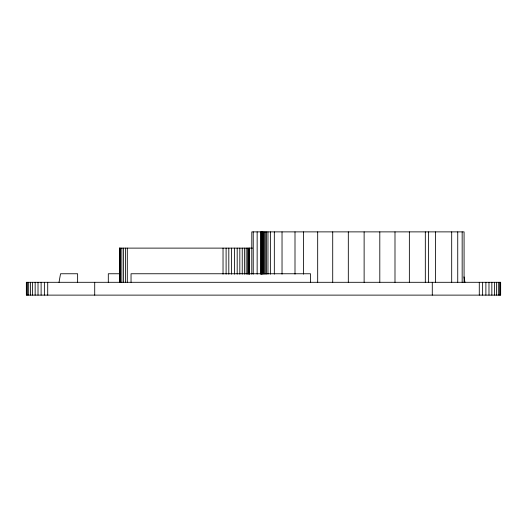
<?xml version="1.0" encoding="UTF-8"?>
<svg xmlns="http://www.w3.org/2000/svg" width="527" height="527" viewBox="0 0 527 527"><rect width="100%" height="100%" fill="white"/><g stroke="black" fill="none" stroke-linecap="round" stroke-linejoin="round"><path stroke-width="0.79" d="M59.024 282.301L60.533 273.757L77.627 273.757L77.627 282.301M252.532 248.118L119.425 248.118L119.425 282.301M120.268 273.757L108.305 273.757L108.305 282.301M463.997 276.866L464.959 282.301M500.386 282.301L500.386 295.12M499.603 282.301L499.603 295.12M498.325 282.301L498.325 295.12M496.572 282.301L496.572 295.12M494.392 282.301L494.392 295.12M491.843 282.301L491.843 295.12M488.984 282.301L488.984 295.12M485.887 282.301L485.887 295.12M482.627 282.301L482.627 295.12M479.287 282.301L479.287 295.12M464.076 282.301L464.076 231.88L251.801 231.88L251.801 274.172M462.166 231.88L462.166 282.301M457.739 231.88L457.739 282.301M451.692 231.88L451.692 282.301M435.493 231.88L435.493 282.301M432.285 282.301L432.285 295.12M428.609 231.88L428.609 282.301M425.322 231.88L425.322 282.301M409.36 231.88L409.36 282.301M394.993 231.88L394.993 282.301M379.802 231.88L379.802 282.301M364.124 231.88L364.124 282.301M348.314 231.88L348.314 282.301M332.715 231.88L332.715 282.301M317.682 231.88L317.682 282.301M310.502 282.301L310.502 273.757L131.039 273.757L131.039 282.301M303.539 231.88L303.539 274.172M295.001 231.88L295.001 274.172M282.031 231.88L282.031 274.172M274.323 231.88L274.323 274.172M270.377 231.88L270.377 274.172M267.973 231.88L267.973 274.172M266.471 231.88L266.471 274.172M265.285 231.88L265.285 274.172M264.29 231.88L264.29 274.172M263.434 231.88L263.434 274.172M262.69 231.88L262.69 274.172M262.077 231.88L262.077 274.172M261.537 231.88L261.537 274.172M261.089 231.88L261.089 274.172M260.779 231.88L260.746 274.172M257.15 231.88L257.15 274.172M253.237 231.88L253.237 274.172M249.304 248.118L249.304 274.165M249.199 248.118L249.199 274.165M248.639 248.118L248.639 274.165M247.624 248.118L247.624 274.165M246.188 248.118L246.188 274.165M244.376 248.118L244.376 274.165M242.236 248.118L242.236 274.165M239.818 248.118L239.818 274.165M237.19 248.118L237.19 274.165M234.429 248.118L234.429 274.165M231.61 248.118L231.61 274.165M228.81 248.118L228.81 274.165M226.103 248.118L226.103 274.165M223.033 248.118L223.033 274.165M127.303 248.118L127.303 282.301M125.518 248.118L125.518 282.301M123.516 248.118L123.516 282.301M121.862 248.118L121.862 282.301M120.604 248.118L120.604 282.301M119.787 248.118L119.787 282.301M119.524 248.118L119.524 282.301M94.715 282.301L94.715 295.12M47.713 282.301L47.713 295.12M44.373 282.301L44.373 295.12M41.113 282.301L41.113 295.12M38.016 282.301L38.016 295.12M35.157 282.301L35.157 295.12M32.608 282.301L32.608 295.12M30.428 282.301L30.428 295.12M28.675 282.301L28.675 295.12M27.397 282.301L27.397 295.12M26.613 282.301L26.613 295.12M500.65 282.301L26.35 282.301L26.35 295.12L500.65 295.12L500.65 282.301"/></g></svg>
